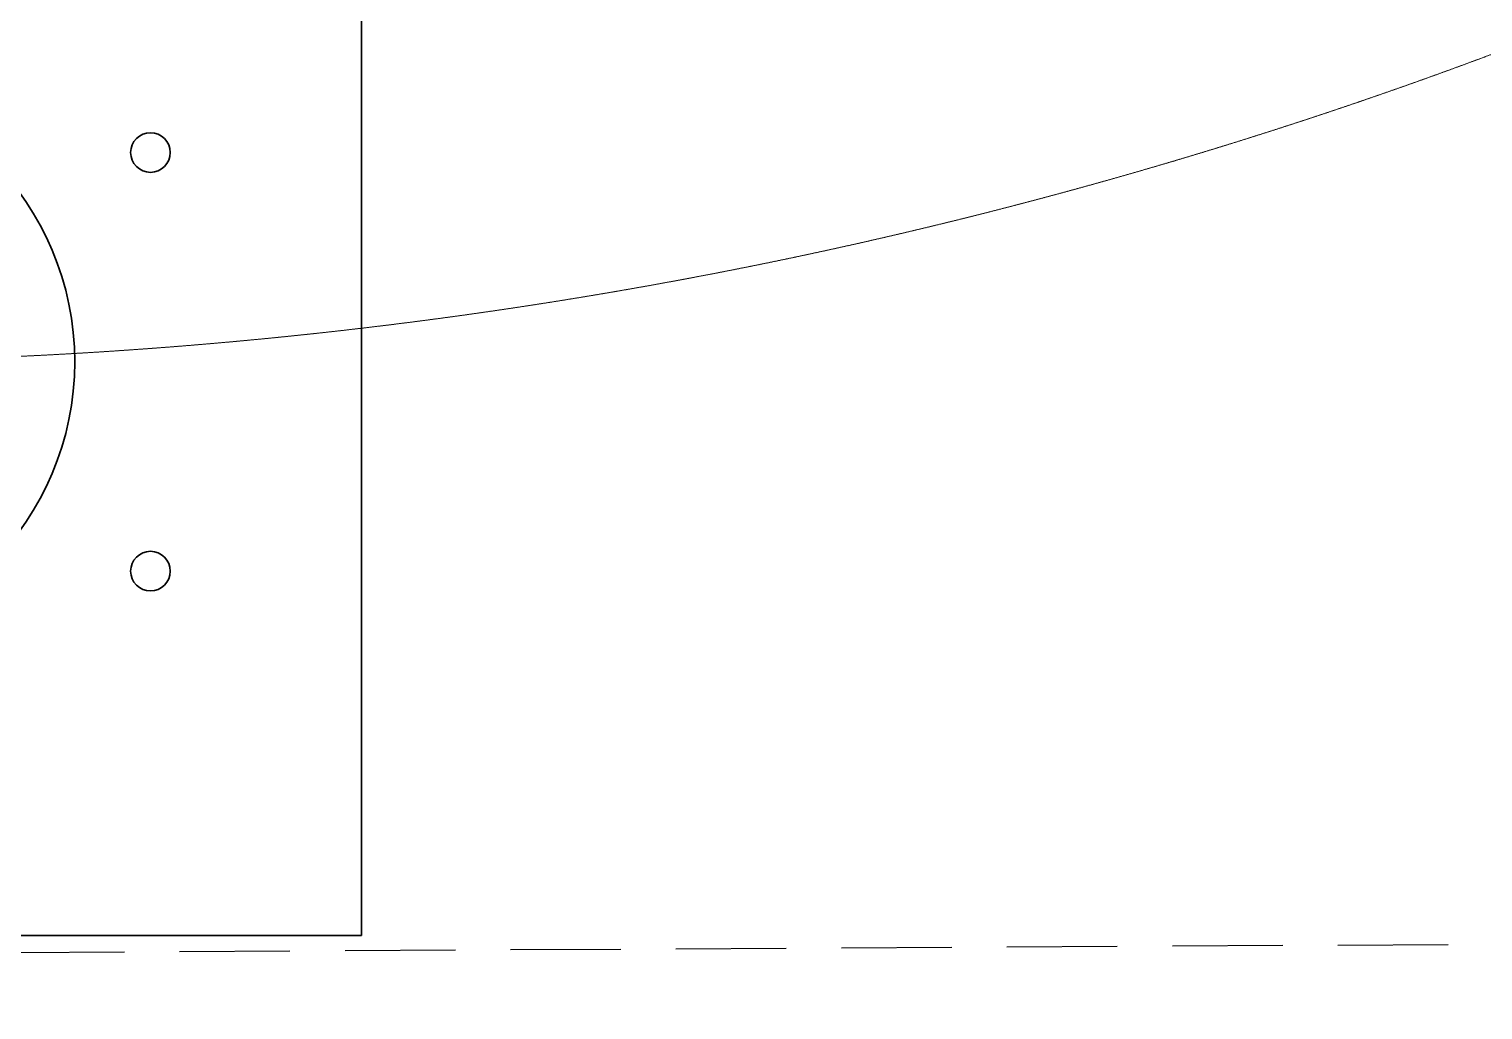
# Model space of a CAD drawing. Header units: millimetres. Extents: x 2822564 to 2991989, y -324396 to -253399.
# Drawn here: x 2833465 to 2834124, y -302527 to -302082 of the extents above; entities that cross this region are included whole.
import ezdxf

# ---------------------------------------------------------------- set-up
doc = ezdxf.new("R2010")
doc.units = ezdxf.units.MM
for name, pattern in [('12017_XPLAN_GROUND$0$HIDDEN', [0.375, 0.25, -0.125]), ('DASHDOT', [1, 0.5, -0.25, 0, -0.25]), ('HIDDEN', [0.375, 0.25, -0.125])]:
    doc.linetypes.add(name, pattern=pattern)
doc.layers.add('AX', color=1, linetype='DASHDOT')
doc.layers.add('CANAL', color=2, linetype='HIDDEN')
for name, color, linetype, lineweight in [('coton tak bazo', 191, 'Continuous', 5), ('KATCHIN', 253, '12017_XPLAN_GROUND$0$HIDDEN', 5), ('plat 2 bazo', 7, 'Continuous', 15)]:
    doc.layers.add(name, color=color, linetype=linetype, lineweight=lineweight)

# ---------------------------------------------------------------- blocks, each defined once
blk = doc.blocks.new('fff')
at = {"layer": 'coton tak bazo', "lineweight": 35}
for centre in [(-0.89891, 0.99382), (-0.89891, 0.77315)]:
    blk.add_circle(centre, 0.01046, dxfattribs=at)
at = {"layer": 'plat 2 bazo', "lineweight": 35, "ltscale": 0.35}
for p, q in [((-1.0102, 1.18588), (-1.0102, 0.58108)), ((-0.4054, 1.18588), (-1.0102, 1.18588))]:
    blk.add_line(p, q, dxfattribs=at)
at = {"layer": 'plat 2 bazo', "lineweight": 35}
blk.add_circle((-0.7078, 0.88348), 0.1512, dxfattribs=at)
blk = doc.blocks.new('Surgery Zone')
at = {"layer": 'KATCHIN', "color": 85, "ltscale": 1.1, "true_color": 0x58ba48}
blk.add_circle((1610637.8, -562746.67, 0), 2200, dxfattribs=at)
at = {"layer": 'coton tak bazo', "xscale": 860.0000000000005, "yscale": 860.0000000000005, "zscale": 860.0000000000005, "rotation": 180}
blk.add_blockref('fff', (1610029.19, -564186.88, 0), dxfattribs=at)

msp = doc.modelspace()

# ---------------------------------------------------------------- block references
at = {"layer": 'AX'}
msp.add_blockref('Surgery Zone', (1222717.42, 262713.83, 0), dxfattribs=at)

# ---------------------------------------------------------------- next in the draw order: linework, layer by layer
at = {"layer": 'CANAL', "ltscale": 200}
msp.add_lwpolyline([(2831512.53, -297638.68), (2831582.89, -302511.09), (2835128.77, -302491.21), (2835101.44, -297618.13), (2835551.43, -297615.61), (2835581.28, -302938.68), (2831139.38, -302963.59), (2831062.58, -297645.18)], close=True, dxfattribs=at)

doc.saveas('drawing.dxf')
